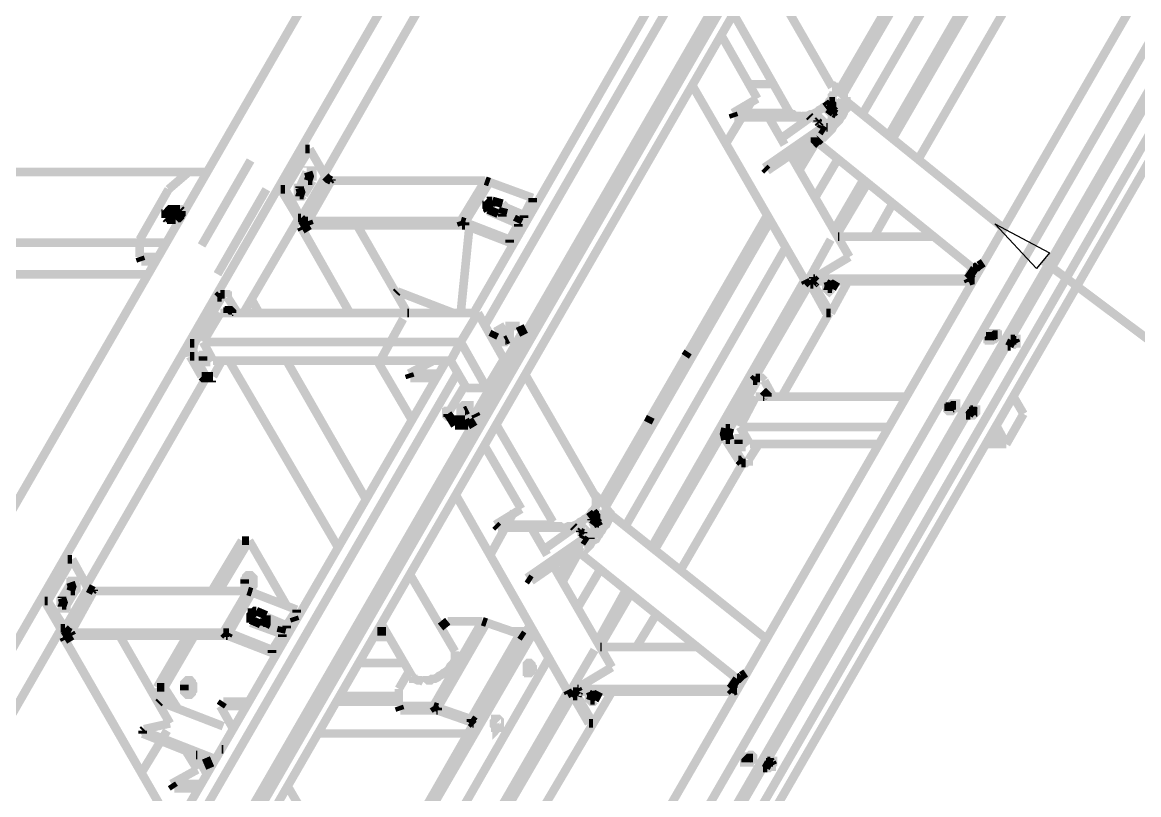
# Model space of a CAD drawing. Extents: x 0.1 to 11.6, y 0.3 to 16.3.
# Drawn here: x 2.966 to 4.258, y 11.554 to 12.448 of the extents above; entities that cross this region are included whole.
import ezdxf

# ---------------------------------------------------------------- set-up
doc = ezdxf.new("R2010")
doc.units = 0
doc.layers.get('0').update_dxf_attribs({"linetype": 'CONTINUOUS'})

msp = doc.modelspace()

# ---------------------------------------------------------------- linework, layer by layer
at = {"color": 0, "const_width": 0.01}
for points in [[(4.50999, 13.755), (2.82497, 10.835)], [(4.52001, 13.755), (2.83501, 10.835)], [(4.52832, 13.7383), (2.84332, 10.82)], [(2.55664, 11.195), (3.87001, 13.4717)], [(2.63499, 11.17), (3.96332, 13.4717)], [(3.06668, 10.34), (4.75168, 13.2584)], [(4.78331, 13.2584), (3.09831, 10.34)], [(4.78331, 13.2567), (3.09831, 10.3383)], [(4.81, 13.2533), (3.125, 10.3333)], [(4.81836, 13.2367), (3.13336, 10.3184)], [(3.21669, 10.6767), (4.50999, 12.9167)], [(4.58832, 12.9167), (3.29497, 10.6767)], [(4.59, 12.9134), (3.29665, 10.6733)], [(3.91168, 12.37), (4.10335, 12.7)], [(3.91499, 12.3633), (4.10667, 12.6934)], [(3.93832, 12.3417), (4.125, 12.6634)], [(3.96832, 12.3167), (4.14665, 12.625)], [(3.97331, 12.3133), (4.15169, 12.6217)], [(4.00331, 12.29), (4.17503, 12.5866)], [(3.48833, 12.1117), (3.73833, 12.5467)], [(3.315, 12.2717), (3.46001, 12.525)], [(3.50168, 12.0983), (3.75168, 12.5317)], [(3.90332, 12.3733), (3.82167, 12.515)], [(3.78999, 12.4567), (3.85335, 12.345)], [(3.77501, 12.4333), (3.81668, 12.36)], [(3.74164, 12.375), (3.87332, 12.1467)], [(3.74164, 12.375), (3.87169, 12.15)], [(3.80832, 12.3767), (3.83501, 12.3767)], [(3.86664, 12.3383), (3.87001, 12.34), (3.87169, 12.34), (3.875, 12.34), (3.87831, 12.3417), (3.87999, 12.3417), (3.88336, 12.3433), (3.88667, 12.345), (3.88835, 12.3467), (3.89165, 12.3483), (3.89333, 12.35), (3.89665, 12.3517), (3.89833, 12.3533), (3.90001, 12.3567), (3.90169, 12.3583), (3.90332, 12.36), (3.90332, 12.3633), (3.905, 12.365), (3.905, 12.3666), (3.905, 12.3683), (3.905, 12.3717), (3.905, 12.3733), (3.90332, 12.3733)], [(3.90332, 12.375), (3.905, 12.375), (3.90668, 12.3733), (3.90831, 12.3717), (3.91, 12.37), (3.91168, 12.37), (3.91336, 12.3683), (3.91499, 12.3666), (3.91499, 12.365), (3.91667, 12.3633), (3.91667, 12.3617), (3.91667, 12.36), (3.91499, 12.3583)], [(3.81, 12.3567), (3.78168, 12.31)], [(3.78836, 12.3433), (3.81668, 12.36)], [(3.91168, 12.3533), (3.91336, 12.3533), (3.91499, 12.355), (3.91667, 12.355), (3.91835, 12.3567), (3.91997, 12.3567), (3.91997, 12.355), (3.91997, 12.3533), (3.91997, 12.3517), (3.91997, 12.35), (3.91997, 12.3483), (3.91835, 12.3467), (3.91667, 12.345), (3.91667, 12.3433), (3.91499, 12.34), (3.91336, 12.3383), (3.91168, 12.335), (3.91, 12.3333), (3.90668, 12.33), (3.905, 12.3283), (3.90332, 12.325), (3.90169, 12.3233), (3.90001, 12.3217), (3.89833, 12.32), (3.89501, 12.3167), (3.89333, 12.315), (3.89165, 12.315), (3.88997, 12.3133)], [(3.90169, 12.355), (3.89501, 12.35)], [(3.90332, 12.3483), (3.90332, 12.35), (3.90332, 12.3517), (3.90332, 12.3533), (3.90169, 12.355), (3.90169, 12.3567), (3.90001, 12.3567)], [(3.90668, 12.345), (3.90831, 12.345), (3.90831, 12.3467), (3.91, 12.3483), (3.91, 12.35), (3.90831, 12.35), (3.90831, 12.3517), (3.90831, 12.3533), (3.90668, 12.355), (3.905, 12.3567), (3.90332, 12.3583), (3.90169, 12.36)], [(3.90831, 12.3467), (3.91499, 12.3583)], [(4.10167, 12.21), (3.91997, 12.3567)], [(3.78836, 12.3433), (3.85667, 12.3433)], [(3.78999, 12.3383), (3.78836, 12.3433)], [(3.85335, 12.345), (3.85499, 12.3433), (3.85667, 12.3417), (3.85835, 12.3417), (3.86003, 12.34), (3.86165, 12.34), (3.86501, 12.34), (3.86664, 12.3383)], [(3.87831, 12.3383), (3.87668, 12.34)], [(3.87999, 12.3417), (3.88336, 12.3417), (3.88499, 12.34), (3.88667, 12.34), (3.88835, 12.3383), (3.88997, 12.3366), (3.89165, 12.335), (3.89333, 12.3333), (3.89501, 12.3317), (3.89501, 12.33), (3.89665, 12.3283), (3.89665, 12.3267), (3.89665, 12.325), (3.89501, 12.3233), (3.89501, 12.3217)], [(3.89501, 12.35), (3.89665, 12.3483), (3.89833, 12.3467), (3.90001, 12.345), (3.90169, 12.3433), (3.90332, 12.3417), (3.90332, 12.34), (3.90332, 12.3383), (3.90332, 12.3366)], [(3.89833, 12.3483), (3.90001, 12.3483)], [(3.905, 12.3433), (3.89833, 12.3483)], [(3.89833, 12.3483), (3.90001, 12.3483)], [(3.89833, 12.3267), (3.90001, 12.3283), (3.90169, 12.33), (3.90332, 12.3317), (3.905, 12.3333), (3.90668, 12.335), (3.90668, 12.3366), (3.90668, 12.3383), (3.90831, 12.3383), (3.90831, 12.34), (3.90831, 12.3417)], [(3.90332, 12.3483), (3.90169, 12.3467)], [(3.90332, 12.35), (3.90332, 12.3483)], [(3.90332, 12.3483), (3.90668, 12.345)], [(3.90668, 12.345), (3.905, 12.3433)], [(3.90831, 12.3417), (3.905, 12.3433)], [(3.78999, 12.3383), (3.87831, 12.3383)], [(3.83003, 12.3383), (3.84831, 12.3066)], [(3.87831, 12.3383), (3.84332, 12.3133)], [(3.87831, 12.3383), (3.87999, 12.3383), (3.88167, 12.3383), (3.88336, 12.3366), (3.88499, 12.3366), (3.88667, 12.335), (3.88835, 12.3333), (3.88997, 12.3333), (3.88997, 12.3317), (3.89165, 12.33), (3.89165, 12.3283), (3.88997, 12.3267), (3.88997, 12.325)], [(3.88667, 12.335), (3.88667, 12.3333)], [(3.88835, 12.335), (3.88667, 12.3333)], [(3.88835, 12.3317), (3.88667, 12.3333)], [(3.88835, 12.3317), (3.88997, 12.3333)], [(3.89165, 12.3283), (3.88997, 12.325)], [(3.89665, 12.3233), (3.90332, 12.3366)], [(3.89665, 12.3267), (3.89833, 12.3267)], [(3.88997, 12.325), (3.82497, 12.28)], [(3.89501, 12.3217), (3.82835, 12.2767)], [(3.88997, 12.3133), (3.88835, 12.3117), (3.88667, 12.3117), (3.88499, 12.31), (3.88336, 12.3117), (3.88336, 12.3133), (3.88336, 12.315)], [(3.88997, 12.325), (3.89501, 12.3217)], [(3.26497, 12.255), (3.29335, 12.3017)], [(3.27001, 12.255), (3.29833, 12.3017)], [(3.29833, 12.3017), (3.29335, 12.3017)], [(3.29833, 12.3017), (3.31668, 12.27)], [(3.86165, 12.2833), (3.87831, 12.3117)], [(3.86501, 12.2767), (3.88499, 12.31)], [(3.88336, 12.3117), (4.06668, 12.1634)], [(3.22999, 12.2884), (3.17333, 12.19)], [(3.85499, 12.295), (3.92333, 12.1767)], [(3.88336, 12.245), (3.91, 12.29)], [(2.88167, 12.275), (3.18001, 12.275)], [(3.15831, 12.275), (3.13499, 12.255)], [(3.18001, 12.275), (3.15831, 12.275)], [(3.29497, 12.275), (3.28668, 12.2567)], [(3.30165, 12.265), (3.30165, 12.2667), (3.30165, 12.2683), (3.30165, 12.27), (3.30165, 12.2717), (3.30165, 12.2733), (3.30165, 12.275), (3.30003, 12.275), (3.30003, 12.2767), (3.29833, 12.2767), (3.29665, 12.2767), (3.29665, 12.275), (3.29497, 12.275)], [(3.29665, 12.265), (3.29833, 12.27), (3.29665, 12.275)], [(3.82497, 12.28), (3.82835, 12.2767)], [(3.28668, 12.2167), (3.315, 12.265)], [(3.28668, 12.2483), (3.29665, 12.265)], [(3.31668, 12.27), (3.28836, 12.2217)], [(3.29167, 12.2483), (3.30165, 12.265)], [(3.29665, 12.2183), (3.32335, 12.265)], [(3.30165, 12.265), (3.29665, 12.265)], [(3.31668, 12.27), (3.31999, 12.2667), (3.32335, 12.265)], [(3.32335, 12.2667), (3.32167, 12.265)], [(3.32335, 12.265), (3.32335, 12.2667)], [(3.32335, 12.265), (3.50168, 12.265)], [(3.50168, 12.265), (3.47331, 12.2183)], [(3.47835, 12.2167), (3.50667, 12.2633)], [(3.50667, 12.2633), (3.50168, 12.265)], [(3.50667, 12.2633), (3.55664, 12.245)], [(3.905, 12.2067), (3.94, 12.2667)], [(3.90831, 12.2017), (3.94499, 12.2633)], [(3.10167, 12.1967), (3.13499, 12.255)], [(3.24832, 12.255), (3.19168, 12.1567)], [(3.27001, 12.255), (3.26497, 12.255)], [(3.26497, 12.255), (3.285, 12.2217)], [(3.27001, 12.255), (3.28836, 12.2217)], [(3.28668, 12.2567), (3.285, 12.2567), (3.285, 12.255), (3.285, 12.2533), (3.285, 12.2517), (3.285, 12.25), (3.285, 12.2483), (3.28668, 12.2483), (3.28668, 12.2467), (3.28836, 12.2467), (3.28999, 12.2467), (3.29167, 12.2483)], [(3.28668, 12.2567), (3.28668, 12.2584)], [(3.28668, 12.2467), (3.28836, 12.2517), (3.28668, 12.2567)], [(3.29167, 12.2483), (3.28668, 12.2483)], [(3.28668, 12.2467), (3.28668, 12.2483)], [(3.50999, 12.2416), (3.50836, 12.2416), (3.50836, 12.24), (3.50667, 12.24), (3.50499, 12.2383), (3.50499, 12.2367), (3.50331, 12.2367), (3.50331, 12.235), (3.50499, 12.2333), (3.50499, 12.2317)], [(3.52165, 12.2383), (3.50999, 12.2416)], [(3.51665, 12.2267), (3.51833, 12.2283), (3.52001, 12.2283), (3.52165, 12.23), (3.52333, 12.2317), (3.52333, 12.2333), (3.52333, 12.235), (3.52333, 12.2367), (3.52165, 12.2383)], [(3.54665, 12.225), (3.55664, 12.245)], [(3.54665, 12.2217), (3.55664, 12.24)], [(3.55664, 12.245), (3.55664, 12.24)], [(3.95167, 12.2), (3.97331, 12.2383)], [(3.13835, 12.2317), (3.13667, 12.2317), (3.13499, 12.23), (3.13336, 12.2283), (3.13336, 12.2267), (3.13167, 12.2267), (3.13167, 12.225), (3.13167, 12.2233), (3.13167, 12.2217)], [(3.14833, 12.2317), (3.13835, 12.2317)], [(3.14333, 12.2217), (3.14501, 12.2233), (3.14665, 12.225), (3.14833, 12.2267), (3.15001, 12.2283), (3.15001, 12.23), (3.15001, 12.2317), (3.14833, 12.2317)], [(3.14333, 12.22), (3.14501, 12.2217), (3.14665, 12.2217), (3.14833, 12.2233), (3.14833, 12.225), (3.15001, 12.2267), (3.15001, 12.2283), (3.15001, 12.23)], [(3.15001, 12.23), (3.14833, 12.2317)], [(3.50331, 12.235), (3.50331, 12.2333)], [(3.50331, 12.2333), (3.50499, 12.23)], [(3.50499, 12.2317), (3.50499, 12.23)], [(3.50499, 12.2317), (3.51665, 12.2267)], [(3.50499, 12.23), (3.53999, 12.215)], [(3.51665, 12.225), (3.51665, 12.2267)], [(3.52165, 12.2267), (3.52333, 12.2333)], [(3.52165, 12.2233), (3.52165, 12.2267)], [(3.54665, 12.225), (3.52333, 12.235)], [(3.54665, 12.2217), (3.52333, 12.2317)], [(3.53836, 12.2167), (3.54167, 12.2233)], [(3.53999, 12.2), (3.54167, 12.2233)], [(3.54665, 12.225), (3.54665, 12.2217)], [(3.63667, 11.8933), (3.82835, 12.225)], [(3.13167, 12.2217), (3.13336, 12.22)], [(3.13167, 12.2217), (3.14333, 12.2217)], [(3.13167, 12.2217), (3.13336, 12.22)], [(3.13336, 12.22), (3.13499, 12.22)], [(3.13336, 12.22), (3.14333, 12.22)], [(3.14333, 12.22), (3.14333, 12.2217)], [(3.22168, 12.1117), (3.285, 12.22)], [(3.28836, 12.2217), (3.285, 12.2217)], [(3.285, 12.2217), (3.28999, 12.2167), (3.29833, 12.2133)], [(3.28836, 12.2217), (3.29167, 12.2183), (3.29665, 12.2183)], [(3.29335, 12.215), (3.28836, 12.2116)], [(3.28836, 12.2116), (3.345, 12.1117)], [(3.28999, 12.2083), (3.28836, 12.2116)], [(3.29833, 12.2133), (3.28999, 12.2083)], [(3.29665, 12.2183), (3.47331, 12.2183)], [(3.29665, 12.2183), (3.29833, 12.2133)], [(3.29833, 12.2133), (3.47499, 12.2133)], [(3.35335, 12.2133), (3.41168, 12.1117)], [(3.47835, 12.2167), (3.47331, 12.2183)], [(3.47331, 12.2183), (3.47499, 12.2133)], [(3.48335, 12.2116), (3.47331, 12.1117)], [(3.47835, 12.2133), (3.47499, 12.2133)], [(3.47835, 12.2167), (3.53, 12.1967)], [(3.47835, 12.2167), (3.47835, 12.2133)], [(3.47835, 12.2133), (3.53, 12.1934)], [(3.53, 12.1967), (3.53999, 12.215)], [(3.53, 12.1934), (3.53999, 12.2116)], [(3.53999, 12.215), (3.53999, 12.2116)], [(3.64165, 11.8883), (3.83165, 12.2183)], [(3.28999, 12.2083), (3.345, 12.1117)], [(3.91, 12.2), (4.02165, 12.2)], [(3.91, 12.2), (3.91168, 12.2)], [(3.91, 12.2), (3.91168, 12.2)], [(2.83501, 12.1934), (3.13167, 12.1934)], [(3.10167, 12.1767), (3.10167, 12.1967)], [(3.53, 12.1967), (3.53, 12.1934)], [(3.66499, 11.8666), (3.84999, 12.1883)], [(3.90169, 12.1967), (3.875, 12.1483)], [(3.12169, 12.1767), (3.10167, 12.1767)], [(3.10167, 12.1767), (3.10335, 12.1717)], [(3.12001, 12.1717), (3.10335, 12.1717)], [(3.92333, 12.1767), (3.87332, 12.1467)], [(4.14833, 12.1717), (4.34, 12.0283)], [(4.06, 12.1517), (4.06668, 12.165)], [(4.06836, 12.1634), (4.06168, 12.1533)], [(4.06168, 12.1533), (4.07335, 12.16)], [(4.07335, 12.1667), (4.07167, 12.165), (4.06999, 12.165), (4.06836, 12.1634), (4.06668, 12.1634)], [(4.07335, 12.1667), (4.07835, 12.17)], [(2.85667, 12.1567), (3.11003, 12.1567)], [(3.69499, 11.8417), (3.87169, 12.15)], [(3.87332, 12.1467), (3.87169, 12.15)], [(3.87668, 12.15), (3.87668, 12.1467), (3.87831, 12.145)], [(3.88167, 12.1533), (3.88167, 12.1517)], [(3.88167, 12.1517), (4.06, 12.1517)], [(3.88499, 12.1483), (3.88167, 12.1517)], [(3.88167, 12.1517), (3.88336, 12.1517)], [(3.88499, 12.1483), (3.88336, 12.1483), (3.88167, 12.1467), (3.88167, 12.145)], [(3.88167, 12.145), (3.88499, 12.1483)], [(3.88499, 12.1483), (4.06168, 12.1483)], [(3.89665, 12.1483), (3.89665, 12.1467), (3.89665, 12.145), (3.89665, 12.1433), (3.89665, 12.1417), (3.89665, 12.14), (3.89833, 12.1383), (3.90001, 12.1367), (3.90169, 12.1383), (3.90332, 12.14)], [(3.89833, 12.14), (3.90332, 12.1483)], [(3.89833, 12.1383), (3.90001, 12.1433), (3.89833, 12.1483)], [(3.92165, 12.1483), (3.90169, 12.1117)], [(3.90332, 12.14), (3.90831, 12.1483)], [(4.06, 12.1517), (4.06168, 12.1533)], [(4.06168, 12.1483), (4.06, 12.1517)], [(4.06668, 12.15), (4.06168, 12.1533)], [(4.06168, 12.1483), (4.06668, 12.15)], [(4.06668, 12.15), (4.06836, 12.15)], [(3.19499, 12.1334), (3.19336, 12.1317), (3.19168, 12.13)], [(3.19997, 12.1334), (3.19499, 12.1334)], [(3.20335, 12.13), (3.20335, 12.1317), (3.20167, 12.1317), (3.20167, 12.1334), (3.19997, 12.1334), (3.19835, 12.1334), (3.19835, 12.1317), (3.19667, 12.1317), (3.19667, 12.13)], [(3.39833, 12.135), (3.40001, 12.1367)], [(3.465, 12.1117), (3.40001, 12.1367)], [(3.69835, 11.8383), (3.87668, 12.145)], [(3.88167, 12.145), (3.87831, 12.145)], [(3.89665, 12.1117), (3.87831, 12.145)], [(3.90169, 12.1117), (3.88167, 12.145)], [(3.90332, 12.14), (3.89833, 12.14)], [(3.89833, 12.1383), (3.89833, 12.14)], [(3.19168, 12.13), (3.16, 12.0767)], [(3.19667, 12.13), (3.16499, 12.0767)], [(3.19667, 12.13), (3.19168, 12.13)], [(3.215, 12.1117), (3.20335, 12.13)], [(3.24001, 12.1117), (3.23167, 12.1267)], [(3.17503, 12.0783), (3.19499, 12.1117)], [(3.49333, 12.1117), (3.19499, 12.1117)], [(3.20833, 12.1117), (3.20833, 12.1133), (3.20665, 12.115), (3.20503, 12.115), (3.20503, 12.1133), (3.20335, 12.1133), (3.20335, 12.1117)], [(3.20335, 12.1117), (3.20335, 12.1133)], [(3.41168, 12.1117), (3.41336, 12.1117)], [(3.47331, 12.0783), (3.49333, 12.1117)], [(3.49333, 12.1117), (3.52333, 12.0583)], [(3.845, 12.015), (3.90001, 12.1117)], [(3.90169, 12.1117), (3.89665, 12.1117)], [(3.37999, 12.0566), (3.40668, 12.105)], [(3.52501, 12.0967), (3.51335, 12.09)], [(3.52501, 12.0967), (3.54167, 12.0967)], [(3.54497, 12.09), (3.54167, 12.0967)], [(3.54497, 12.09), (3.49001, 11.995)], [(3.50999, 12.0833), (3.51335, 12.09)], [(3.52832, 12.0817), (3.52501, 12.08)], [(3.54665, 12.0866), (3.54497, 12.09)], [(4.08501, 12.08), (4.08501, 12.0817), (4.08664, 12.0833), (4.08664, 12.085), (4.08832, 12.085), (4.09, 12.085), (4.09169, 12.0866), (4.09332, 12.0866)], [(4.09332, 12.0866), (4.095, 12.0866)], [(4.11003, 12.0817), (4.11501, 12.0817)], [(4.11501, 12.0817), (4.11664, 12.0817), (4.11664, 12.08), (4.11664, 12.0783), (4.11664, 12.0767), (4.11501, 12.0767), (4.11333, 12.075), (4.11165, 12.075), (4.11003, 12.0733)], [(4.11501, 12.0817), (4.11501, 12.08)], [(3.16, 12.0767), (3.15831, 12.07), (3.16, 12.0617)], [(3.16499, 12.0767), (3.16, 12.0767)], [(3.16499, 12.0767), (3.16336, 12.07), (3.16499, 12.0617)], [(3.18668, 12.0566), (3.17503, 12.0783)], [(3.47331, 12.0783), (3.17503, 12.0783)], [(3.47331, 12.0783), (3.46164, 12.0566)], [(3.47331, 12.0783), (3.50331, 12.025)], [(3.52501, 12.08), (3.52669, 12.08)], [(4.11003, 12.0733), (4.10667, 12.0733)], [(4.11165, 12.08), (4.10835, 12.0733)], [(4.11003, 12.08), (4.11501, 12.08)], [(4.11501, 12.08), (4.11664, 12.08)], [(4.11664, 12.0767), (4.11501, 12.08)], [(3.11501, 11.4667), (3.45665, 12.0566)], [(3.16499, 12.0617), (3.16, 12.0617)], [(3.16, 12.0617), (3.17333, 12.0384)], [(3.16499, 12.0617), (3.17833, 12.0384)], [(3.17503, 12.0566), (3.17503, 12.0617)], [(3.18668, 12.0384), (3.19667, 12.0566)], [(3.46164, 12.0566), (3.18668, 12.0566)], [(3.20503, 12.0566), (3.33165, 11.84)], [(3.36333, 11.8967), (3.27165, 12.0566)], [(3.37668, 12.0566), (3.41667, 11.9883)], [(3.37668, 12.0566), (3.41667, 11.9883)], [(3.44168, 12.0566), (3.41336, 12.0417)], [(3.46164, 12.0566), (3.47999, 12.025)], [(3.52333, 12.0583), (3.50331, 12.025)], [(3.73335, 12.0617), (3.73665, 12.0667)], [(3.12831, 11.4533), (3.47, 12.0433)], [(3.03999, 11.7967), (3.17833, 12.0367)], [(3.17833, 12.0384), (3.17333, 12.0384)], [(3.17333, 12.0384), (3.17503, 12.0367), (3.17833, 12.0367)], [(3.17833, 12.0384), (3.18001, 12.0384), (3.18001, 12.0367), (3.18164, 12.0367), (3.18332, 12.0367), (3.185, 12.0367), (3.185, 12.0384), (3.18668, 12.0384)], [(3.17833, 12.0367), (3.18332, 12.0367)], [(3.41336, 12.0417), (3.44667, 12.0417)], [(3.41336, 12.0417), (3.41499, 12.0367)], [(3.41499, 12.0367), (3.44499, 12.0367)], [(3.62999, 11.8983), (3.54833, 12.04)], [(3.81168, 12.0333), (3.78, 11.9783)], [(3.81668, 12.0333), (3.785, 11.9783)], [(3.815, 12.0367), (3.81332, 12.035), (3.81168, 12.0333)], [(3.81668, 12.0333), (3.81168, 12.0333)], [(3.81999, 12.0367), (3.815, 12.0367)], [(3.82497, 12.0333), (3.82335, 12.035), (3.82167, 12.0367), (3.81999, 12.0367), (3.81836, 12.035), (3.81668, 12.035), (3.81668, 12.0333)], [(3.83501, 12.015), (3.82497, 12.0333)], [(3.45833, 11.995), (3.47835, 12.0283)], [(3.50331, 12.025), (3.47999, 12.025)], [(3.82835, 12.015), (3.82835, 12.0167), (3.82667, 12.0183), (3.82497, 12.0167), (3.82335, 12.015)], [(3.815, 12.015), (3.79665, 11.98)], [(3.98833, 12.015), (3.815, 12.015)], [(3.82497, 12.015), (3.82335, 12.015)], [(3.82497, 12.015), (3.82335, 12.015)], [(4.03836, 11.9983), (4.03836, 12), (4.03836, 12.0017), (4.03999, 12.0017), (4.03999, 12.0033), (4.04167, 12.0033), (4.04335, 12.005), (4.04497, 12.005)], [(4.04497, 12.005), (4.04665, 12.005)], [(4.125, 11.995), (4.11333, 12.015)], [(3.46001, 11.9916), (3.45833, 11.9916), (3.45665, 11.9933), (3.45665, 11.995), (3.45665, 11.9967), (3.45833, 11.9967), (3.45833, 11.9983), (3.46001, 11.9983), (3.46164, 12)], [(3.45833, 11.995), (3.45833, 11.9916)], [(3.45833, 11.995), (3.46332, 11.9883)], [(3.46164, 11.99), (3.45833, 11.995)], [(3.46001, 11.9916), (3.46164, 11.9916)], [(3.48167, 12), (3.47835, 11.9983)], [(3.47835, 11.9983), (3.47999, 11.9983)], [(3.47835, 11.9883), (3.49001, 11.995)], [(3.49001, 11.995), (3.49164, 11.9916)], [(3.69, 11.985), (3.69336, 11.9916)], [(4.06332, 11.9933), (4.05832, 11.9933)], [(4.06168, 11.9983), (4.06836, 11.9983)], [(4.065, 11.9983), (4.06168, 11.9933)], [(4.06332, 12), (4.06668, 12)], [(4.06668, 12), (4.06836, 12), (4.06999, 12), (4.06999, 11.9983), (4.06999, 11.9967), (4.06836, 11.995), (4.06668, 11.9933), (4.065, 11.9933), (4.06332, 11.9933)], [(4.06668, 12), (4.06836, 11.9983)], [(4.06836, 11.9983), (4.06999, 11.9983)], [(4.06999, 11.9967), (4.07167, 11.9967)], [(4.125, 11.995), (4.10499, 11.96)], [(3.46669, 11.9817), (3.46164, 11.99)], [(3.47835, 11.9883), (3.46332, 11.9883)], [(3.46332, 11.9883), (3.46669, 11.9817)], [(3.48167, 11.9817), (3.46669, 11.9817)], [(3.48167, 11.9817), (3.47835, 11.9883)], [(3.49001, 11.9867), (3.48167, 11.9817)], [(3.51497, 11.9817), (3.58003, 11.87)], [(3.78, 11.9783), (3.77832, 11.9717), (3.78, 11.965)], [(3.785, 11.9783), (3.78, 11.9783)], [(3.785, 11.9783), (3.78331, 11.9717), (3.785, 11.965)], [(3.79665, 11.98), (3.80832, 11.96)], [(3.96832, 11.98), (3.79665, 11.98)], [(4.10499, 11.96), (4.09332, 11.9817)], [(3.785, 11.965), (3.78, 11.965)], [(3.78, 11.965), (3.79497, 11.9417)], [(3.785, 11.965), (3.79833, 11.9417)], [(3.79497, 11.96), (3.79497, 11.965)], [(3.79497, 11.96), (3.79497, 11.965)], [(4.08832, 11.97), (4.10499, 11.96)], [(3.50168, 11.9567), (3.54335, 11.885)], [(3.80664, 11.9417), (3.81836, 11.96)], [(3.95665, 11.96), (3.80832, 11.96)], [(4.10499, 11.96), (4.08165, 11.96)], [(3.79833, 11.9417), (3.79497, 11.9417)], [(3.79497, 11.9417), (3.79665, 11.94), (3.79833, 11.9383)], [(3.79833, 11.9417), (3.80003, 11.94), (3.80165, 11.9383), (3.80333, 11.9383), (3.80501, 11.94), (3.80664, 11.94), (3.80664, 11.9417)], [(3.72835, 11.815), (3.80003, 11.9383)], [(3.79833, 11.9383), (3.80333, 11.9383)], [(3.46832, 11.9), (3.59668, 11.675)], [(3.46832, 11.9), (3.59831, 11.6717)], [(3.62831, 11.9), (3.62999, 11.9), (3.63167, 11.8983), (3.63336, 11.8967), (3.63667, 11.895), (3.63835, 11.8933), (3.63835, 11.8917), (3.63997, 11.89), (3.64165, 11.8883), (3.64165, 11.8867), (3.64165, 11.885), (3.64165, 11.8834)], [(3.59332, 11.8633), (3.595, 11.8633), (3.59831, 11.865), (3.59999, 11.865), (3.60335, 11.865), (3.60667, 11.8666), (3.61003, 11.8683), (3.61165, 11.87), (3.61501, 11.8717), (3.61664, 11.8733), (3.62001, 11.875), (3.62169, 11.8767), (3.62332, 11.8783), (3.625, 11.8817), (3.62668, 11.8834), (3.62831, 11.885), (3.62999, 11.8883), (3.62999, 11.89), (3.62999, 11.8917), (3.62999, 11.8933), (3.62999, 11.895), (3.62999, 11.8967), (3.62999, 11.8983)], [(3.535, 11.8817), (3.50836, 11.8333)], [(3.51335, 11.8666), (3.54335, 11.885)], [(3.63835, 11.8783), (3.63997, 11.8783), (3.64165, 11.88), (3.64333, 11.88), (3.64501, 11.8817), (3.64665, 11.88), (3.64665, 11.8783), (3.64665, 11.8767), (3.64501, 11.875), (3.64501, 11.8733), (3.64333, 11.8717), (3.64333, 11.87), (3.64165, 11.8666), (3.63997, 11.865), (3.63835, 11.8633), (3.63667, 11.86), (3.63499, 11.8583), (3.63336, 11.855), (3.63167, 11.8533), (3.62999, 11.85), (3.62668, 11.8483), (3.625, 11.8467), (3.62332, 11.8433), (3.62169, 11.8417), (3.62001, 11.84), (3.61833, 11.8383), (3.61664, 11.8383)], [(3.62001, 11.875), (3.62169, 11.875), (3.62332, 11.8733), (3.625, 11.8717), (3.62668, 11.87), (3.62668, 11.8683), (3.62831, 11.8666), (3.62831, 11.865), (3.62831, 11.8633), (3.62831, 11.8617), (3.62831, 11.86)], [(3.62831, 11.88), (3.62169, 11.875)], [(3.62831, 11.8733), (3.62999, 11.875), (3.62999, 11.8767), (3.62831, 11.8783), (3.62831, 11.88), (3.62668, 11.8817)], [(3.63336, 11.8683), (3.63336, 11.87), (3.63499, 11.8717), (3.63499, 11.8733), (3.63499, 11.875), (3.63499, 11.8767), (3.63336, 11.8783), (3.63167, 11.88), (3.62999, 11.8817), (3.62831, 11.8834), (3.62831, 11.885)], [(3.62999, 11.875), (3.62831, 11.8733)], [(3.63499, 11.8717), (3.64165, 11.8834)], [(3.82667, 11.735), (3.64501, 11.88)], [(3.51335, 11.8666), (3.58165, 11.8666)], [(3.51665, 11.8633), (3.51335, 11.8666)], [(3.51665, 11.8633), (3.60499, 11.8633)], [(3.55501, 11.8633), (3.57335, 11.8317)], [(3.60499, 11.8633), (3.56999, 11.8383)], [(3.58003, 11.87), (3.58003, 11.8683), (3.58165, 11.8666), (3.58333, 11.865), (3.58501, 11.865), (3.58832, 11.865), (3.59, 11.8633), (3.59332, 11.8633)], [(3.60499, 11.8633), (3.60335, 11.865)], [(3.60499, 11.8633), (3.60667, 11.8633), (3.60835, 11.8633), (3.61003, 11.8617), (3.61165, 11.8617), (3.61333, 11.86), (3.61333, 11.8583), (3.61501, 11.8583), (3.61664, 11.8567), (3.61664, 11.855), (3.61664, 11.8533), (3.61664, 11.8517), (3.61501, 11.85)], [(3.60667, 11.8666), (3.60835, 11.8666), (3.61003, 11.865), (3.61165, 11.865), (3.61501, 11.8633), (3.61664, 11.8617), (3.61833, 11.86), (3.62001, 11.8583), (3.62001, 11.8567), (3.62169, 11.855), (3.62169, 11.8533), (3.62169, 11.8517), (3.62169, 11.85), (3.62169, 11.8483), (3.62001, 11.8467)], [(3.62332, 11.8733), (3.625, 11.8733)], [(3.62332, 11.8517), (3.625, 11.8517), (3.62668, 11.8533), (3.62668, 11.855), (3.62831, 11.855), (3.62999, 11.8567), (3.62999, 11.8583), (3.63167, 11.86), (3.63167, 11.8617), (3.63336, 11.8633), (3.63336, 11.865)], [(3.625, 11.8733), (3.625, 11.8717)], [(3.63167, 11.8683), (3.625, 11.8733)], [(3.62831, 11.8733), (3.62668, 11.8717)], [(3.62831, 11.8733), (3.63336, 11.8683)], [(3.63336, 11.865), (3.63167, 11.8683)], [(3.63336, 11.8683), (3.63167, 11.8683)], [(3.185, 11.79), (3.22, 11.8483)], [(3.19336, 11.79), (3.22835, 11.8483)], [(3.22, 11.8483), (3.22835, 11.8483)], [(3.22835, 11.8483), (3.27165, 11.7733)], [(3.61501, 11.85), (3.55003, 11.805)], [(3.61165, 11.86), (3.61165, 11.8583)], [(3.61333, 11.86), (3.61165, 11.8583)], [(3.61501, 11.8567), (3.61165, 11.8583)], [(3.61501, 11.8567), (3.61501, 11.8583)], [(3.61664, 11.8533), (3.61501, 11.85)], [(3.61501, 11.85), (3.62001, 11.8467)], [(3.62169, 11.8483), (3.62831, 11.86)], [(3.62332, 11.85), (3.62332, 11.8517)], [(3.62001, 11.8467), (3.55501, 11.8017)], [(3.61664, 11.8383), (3.61501, 11.8366), (3.61333, 11.8366), (3.61165, 11.835), (3.61003, 11.835), (3.61003, 11.8366), (3.60835, 11.8366), (3.61003, 11.8383), (3.61003, 11.84)], [(2.99164, 11.7783), (3.01833, 11.8267)], [(2.99501, 11.7783), (3.02333, 11.8267)], [(3.02333, 11.8267), (3.01833, 11.8267)], [(3.02333, 11.8267), (3.04167, 11.7933)], [(3.58664, 11.8066), (3.60335, 11.835)], [(3.59169, 11.8017), (3.61003, 11.835)], [(3.61003, 11.835), (3.79335, 11.6883)], [(3.58003, 11.82), (3.64833, 11.7017)], [(3.60835, 11.77), (3.63499, 11.815)], [(3.02165, 11.7983), (3.01167, 11.7817)], [(3.02669, 11.79), (3.02832, 11.7917), (3.02832, 11.7933), (3.02832, 11.795), (3.02832, 11.7967), (3.02669, 11.7983), (3.02669, 11.8), (3.02501, 11.8), (3.02501, 11.8017), (3.02333, 11.8017), (3.02333, 11.8), (3.02165, 11.8), (3.02165, 11.7983)], [(3.02165, 11.79), (3.02333, 11.795), (3.02165, 11.8)], [(3.22331, 11.7983), (3.22331, 11.8033)], [(3.46669, 11.72), (3.41499, 11.8083)], [(3.55003, 11.805), (3.55501, 11.8017)], [(3.01167, 11.7733), (3.02165, 11.79)], [(3.01335, 11.7416), (3.03999, 11.79)], [(3.04167, 11.7933), (3.01497, 11.7467)], [(3.01665, 11.7733), (3.02669, 11.79)], [(3.02165, 11.7416), (3.04833, 11.79)], [(3.02669, 11.79), (3.02165, 11.79)], [(3.04167, 11.7933), (3.04497, 11.7917), (3.04833, 11.79)], [(3.04833, 11.7917), (3.04665, 11.79)], [(3.04833, 11.79), (3.04833, 11.7917)], [(3.04833, 11.79), (3.22667, 11.79)], [(3.22667, 11.79), (3.19835, 11.7416)], [(3.20503, 11.7416), (3.23167, 11.7884)], [(3.23167, 11.7884), (3.22667, 11.79)], [(3.23167, 11.7884), (3.28331, 11.7683)], [(3.63167, 11.7317), (3.66499, 11.7917)], [(3.63499, 11.7267), (3.66997, 11.7867)], [(2.99501, 11.7783), (2.99164, 11.7783)], [(2.99164, 11.7783), (3.00999, 11.7467)], [(2.99501, 11.7783), (3.01497, 11.7467)], [(3.01167, 11.7817), (3.00999, 11.78), (3.00999, 11.7783), (3.00999, 11.7767), (3.00999, 11.775), (3.01167, 11.7733), (3.01167, 11.7717), (3.01335, 11.7717), (3.01335, 11.77), (3.01497, 11.77), (3.01497, 11.7717), (3.01665, 11.7717), (3.01665, 11.7733)], [(3.01167, 11.7817), (3.01167, 11.7833)], [(3.01167, 11.7717), (3.01335, 11.7767), (3.01167, 11.7817)], [(3.01665, 11.7733), (3.01167, 11.7733)], [(3.01167, 11.7717), (3.01167, 11.7733)], [(3.23665, 11.7667), (3.23503, 11.7667), (3.23335, 11.765), (3.23167, 11.765), (3.23167, 11.7633), (3.22999, 11.7617), (3.22999, 11.76), (3.22999, 11.7584), (3.22999, 11.7567)], [(3.22999, 11.76), (3.22999, 11.7584)], [(3.22999, 11.7584), (3.22999, 11.7533)], [(3.24832, 11.7617), (3.23665, 11.7667)], [(3.24164, 11.7517), (3.24333, 11.7533), (3.24501, 11.7533), (3.24669, 11.755), (3.24832, 11.755), (3.24832, 11.7567), (3.24832, 11.7584), (3.24832, 11.76), (3.24832, 11.7617)], [(3.27165, 11.75), (3.24832, 11.76)], [(3.24832, 11.7517), (3.24832, 11.7584)], [(3.27165, 11.75), (3.28331, 11.7683)], [(3.27165, 11.7467), (3.28331, 11.765)], [(3.28, 11.76), (3.28168, 11.755)], [(3.28331, 11.7683), (3.28331, 11.765)], [(3.67665, 11.725), (3.69997, 11.7633)], [(2.84999, 11.4667), (3.00999, 11.745)], [(3.01497, 11.7467), (3.00999, 11.7467)], [(3.00999, 11.7467), (3.01665, 11.74), (3.02333, 11.7383)], [(3.01497, 11.7467), (3.01833, 11.7433), (3.02165, 11.7416)], [(3.22999, 11.7567), (3.22999, 11.7533)], [(3.22999, 11.7567), (3.24164, 11.7517)], [(3.22999, 11.7533), (3.26665, 11.74)], [(3.24164, 11.75), (3.24164, 11.7517)], [(3.24669, 11.7483), (3.24832, 11.7517)], [(3.27165, 11.7467), (3.24832, 11.7567)], [(3.26497, 11.725), (3.26665, 11.7483)], [(3.26497, 11.7416), (3.26665, 11.7483)], [(3.27165, 11.75), (3.27165, 11.7467)], [(3.36333, 11.4183), (3.55333, 11.75)], [(3.38167, 11.7517), (3.41667, 11.6917)], [(3.44168, 11.6567), (3.49832, 11.755)], [(3.50331, 11.7533), (3.44667, 11.655)], [(3.45833, 11.755), (3.44997, 11.7483)], [(3.49832, 11.755), (3.45833, 11.755)], [(3.50331, 11.7533), (3.49832, 11.755)], [(3.50331, 11.7533), (3.54167, 11.74)], [(3.01833, 11.74), (3.01335, 11.7367)], [(3.01335, 11.7367), (3.14165, 11.5133)], [(3.01497, 11.7333), (3.01335, 11.7367)], [(3.02333, 11.7383), (3.01497, 11.7333)], [(3.01497, 11.7333), (3.14165, 11.5133)], [(3.02165, 11.7416), (3.19835, 11.7416)], [(3.02165, 11.7416), (3.02333, 11.7383)], [(3.02333, 11.7383), (3.20167, 11.7383)], [(3.07835, 11.7383), (3.13667, 11.6367)], [(3.12169, 11.6783), (3.15668, 11.7383)], [(3.12999, 11.6783), (3.16499, 11.7383)], [(3.20503, 11.7416), (3.19835, 11.7416)], [(3.19835, 11.7416), (3.20167, 11.7383)], [(3.20335, 11.7383), (3.20167, 11.7383)], [(3.20503, 11.7416), (3.20335, 11.7383)], [(3.20335, 11.7383), (3.25499, 11.7183)], [(3.20503, 11.7416), (3.25499, 11.7217)], [(3.25499, 11.7217), (3.26665, 11.74)], [(3.25499, 11.7183), (3.26665, 11.7367)], [(3.26665, 11.74), (3.26665, 11.7367)], [(3.36664, 11.4134), (3.55832, 11.7433)], [(3.37332, 11.7367), (3.38997, 11.7367)], [(3.37668, 11.7433), (3.38667, 11.7433)], [(3.48503, 11.6417), (3.54167, 11.74)], [(3.49001, 11.6383), (3.54665, 11.7367)], [(3.53331, 11.7433), (3.55003, 11.7433)], [(3.54665, 11.7367), (3.54167, 11.74)], [(3.25499, 11.7217), (3.25499, 11.7183)], [(3.43001, 11.685), (3.43164, 11.6867), (3.435, 11.6867), (3.43832, 11.6867), (3.44, 11.6883), (3.44336, 11.6883), (3.44667, 11.69), (3.44835, 11.6917), (3.45167, 11.6934), (3.45335, 11.695), (3.45665, 11.6967), (3.45833, 11.6983), (3.46001, 11.7), (3.46164, 11.7033), (3.46332, 11.705), (3.465, 11.7067), (3.46669, 11.71), (3.46669, 11.7116), (3.46669, 11.7133), (3.46669, 11.715), (3.46669, 11.7183), (3.46669, 11.72)], [(3.62831, 11.7217), (3.59999, 11.6733)], [(3.63499, 11.725), (3.74832, 11.725)], [(3.63499, 11.725), (3.63667, 11.725)], [(3.63499, 11.725), (3.63667, 11.725)], [(3.35499, 11.7067), (3.40831, 11.7067)], [(3.38997, 11.39), (3.57497, 11.7116)], [(3.41336, 11.6967), (3.40169, 11.6767)], [(3.64833, 11.7017), (3.59831, 11.6717)], [(3.79833, 11.6917), (3.80333, 11.695)], [(3.15332, 11.675), (3.15332, 11.6816)], [(3.41667, 11.6917), (3.41835, 11.69), (3.41835, 11.6883), (3.41997, 11.6883), (3.42333, 11.6867), (3.42503, 11.6867), (3.42665, 11.6867), (3.43001, 11.685)], [(3.785, 11.6767), (3.79167, 11.6883)], [(3.79335, 11.6883), (3.78668, 11.6783)], [(3.78668, 11.6783), (3.79833, 11.685)], [(3.79833, 11.6917), (3.79665, 11.69), (3.79497, 11.6883), (3.79335, 11.6883)], [(3.13167, 11.66), (3.12169, 11.6783)], [(3.12999, 11.6783), (3.12169, 11.6783)], [(3.14501, 11.655), (3.12999, 11.6783)], [(3.33333, 11.6683), (3.40169, 11.6683)], [(3.40169, 11.6567), (3.40169, 11.6767)], [(3.41997, 11.3666), (3.59831, 11.675)], [(3.42503, 11.3633), (3.60335, 11.67)], [(3.59831, 11.6717), (3.59668, 11.675)], [(3.60167, 11.675), (3.60167, 11.6717), (3.60335, 11.6683)], [(3.60835, 11.6683), (3.60335, 11.6683)], [(3.62169, 11.6367), (3.60335, 11.6683)], [(3.61003, 11.6733), (3.60835, 11.6733), (3.60835, 11.6717), (3.60667, 11.67), (3.60835, 11.6683)], [(3.60835, 11.6767), (3.785, 11.6767)], [(3.61003, 11.6733), (3.60835, 11.6767)], [(3.60835, 11.6767), (3.61003, 11.6767)], [(3.60835, 11.6767), (3.61003, 11.6767)], [(3.60835, 11.6683), (3.61003, 11.6733)], [(3.62668, 11.6367), (3.60835, 11.6683)], [(3.61003, 11.6733), (3.78836, 11.6733)], [(3.62332, 11.6733), (3.62169, 11.6717), (3.62169, 11.67), (3.62169, 11.6683), (3.62169, 11.6667), (3.62169, 11.665), (3.62332, 11.6634), (3.625, 11.6617), (3.62668, 11.6617), (3.62831, 11.6634)], [(3.62332, 11.6634), (3.62831, 11.6733)], [(3.62332, 11.6634), (3.625, 11.6683), (3.62332, 11.6733)], [(3.64833, 11.6733), (3.62668, 11.6367)], [(3.62831, 11.6634), (3.63336, 11.6733)], [(3.785, 11.6767), (3.78668, 11.6783)], [(3.78836, 11.6733), (3.785, 11.6767)], [(3.79167, 11.675), (3.78668, 11.6783)], [(3.78836, 11.6733), (3.79167, 11.675)], [(3.79167, 11.675), (3.79335, 11.675)], [(3.12332, 11.66), (3.125, 11.6617)], [(3.19835, 11.6334), (3.125, 11.6617)], [(3.19499, 11.6567), (3.19835, 11.6617)], [(3.19499, 11.6567), (3.22499, 11.6567)], [(3.21001, 11.63), (3.19499, 11.6567)], [(3.19835, 11.6617), (3.22835, 11.6617)], [(3.33003, 11.6617), (3.40169, 11.6617)], [(3.44168, 11.6567), (3.40169, 11.6567)], [(3.40332, 11.6517), (3.40169, 11.6567)], [(3.44667, 11.655), (3.44168, 11.6567)], [(3.44499, 11.6517), (3.44168, 11.6567)], [(3.44667, 11.655), (3.48503, 11.6417)], [(3.44667, 11.6517), (3.44667, 11.655)], [(3.62831, 11.6634), (3.62332, 11.6634)], [(3.62332, 11.6634), (3.625, 11.6634)], [(3.44499, 11.6517), (3.40332, 11.6517)], [(3.44667, 11.6517), (3.44499, 11.6517)], [(3.44667, 11.6517), (3.48503, 11.6383)], [(3.48503, 11.6383), (3.48503, 11.6417)], [(3.49001, 11.6383), (3.48503, 11.6417)], [(3.10499, 11.6283), (3.10667, 11.63)], [(3.10667, 11.63), (3.13667, 11.6367)], [(3.48665, 11.6367), (3.48503, 11.6383)], [(3.48665, 11.6367), (3.48833, 11.635)], [(3.48665, 11.6367), (3.48833, 11.6367)], [(3.56168, 11.5267), (3.62668, 11.6367)], [(3.62668, 11.6367), (3.62169, 11.6367)], [(3.10499, 11.5817), (3.13336, 11.6283)], [(3.19, 11.595), (3.10499, 11.6283)], [(3.10499, 11.625), (3.10499, 11.6283)], [(3.18832, 11.5917), (3.10499, 11.625)], [(3.30832, 11.625), (3.48167, 11.625)], [(3.155, 11.605), (3.16835, 11.5833)], [(3.19667, 11.6067), (3.19835, 11.6067)], [(3.18001, 11.5767), (3.16667, 11.6017)], [(3.16667, 11.6), (3.16835, 11.6)], [(3.18332, 11.585), (3.17833, 11.5967)], [(3.80333, 11.5917), (3.80333, 11.5933), (3.80501, 11.595), (3.80664, 11.5967), (3.80832, 11.5967), (3.81, 11.5967)], [(3.81, 11.5967), (3.81168, 11.5967)], [(3.82667, 11.5917), (3.83333, 11.5917)], [(3.83003, 11.5917), (3.82667, 11.585)], [(3.82835, 11.5933), (3.83165, 11.5933)], [(3.83165, 11.5933), (3.83333, 11.5933), (3.83501, 11.5933), (3.83501, 11.5917), (3.83501, 11.59), (3.83333, 11.5883), (3.83333, 11.5866), (3.83165, 11.5866), (3.83003, 11.585), (3.82835, 11.585)], [(3.83165, 11.5933), (3.83333, 11.5917)], [(3.83333, 11.5917), (3.83501, 11.5917)], [(3.83501, 11.5883), (3.83333, 11.5917)], [(3.16835, 11.5833), (3.13835, 11.5667)], [(3.82835, 11.585), (3.82335, 11.585)], [(3.13835, 11.5667), (3.17333, 11.5667)], [(3.13835, 11.5667), (3.14165, 11.5617)], [(3.14165, 11.5617), (3.16997, 11.5617)], [(3.35499, 11.4233), (3.27333, 11.5633)]]:
    msp.add_lwpolyline(points, dxfattribs=at)
at = {"color": 0}
msp.add_lwpolyline([(4.13997, 12.1634), (4.09169, 12.215), (4.155, 12.1816), (4.13997, 12.1634)], close=True, dxfattribs=at)
at = {"color": 0, "const_width": 0.01}
for points in [[(3.52832, 12.0866), (3.53, 12.0866), (3.53, 12.085), (3.53, 12.0833), (3.53, 12.0817), (3.52832, 12.0817), (3.52832, 12.08), (3.52669, 12.08), (3.52501, 12.0783), (3.52333, 12.0783), (3.52165, 12.0783), (3.52001, 12.08), (3.52001, 12.0817), (3.52165, 12.0833), (3.52333, 12.085), (3.52501, 12.0866), (3.52669, 12.0866), (3.52832, 12.0866)], [(4.09169, 12.0883), (4.09332, 12.0883), (4.09332, 12.0866), (4.095, 12.0866), (4.095, 12.085), (4.09332, 12.085), (4.09332, 12.0833), (4.09169, 12.0817), (4.09, 12.0817), (4.08832, 12.08), (4.08664, 12.08), (4.08501, 12.08), (4.08501, 12.0817), (4.08333, 12.0817), (4.08333, 12.0833), (4.08501, 12.085), (4.08664, 12.0866), (4.08832, 12.0866), (4.08832, 12.0883), (4.09, 12.0883), (4.09169, 12.0883)], [(3.17833, 12.055), (3.17833, 12.0566), (3.18001, 12.0583), (3.18001, 12.06), (3.17833, 12.0617), (3.17833, 12.0633), (3.17665, 12.0633), (3.17503, 12.0633), (3.17503, 12.0617), (3.17333, 12.0617), (3.17333, 12.06), (3.17333, 12.0583), (3.17333, 12.0566), (3.17503, 12.0566), (3.17503, 12.055), (3.17665, 12.055), (3.17833, 12.055)], [(3.47999, 12.005), (3.48167, 12.005), (3.48335, 12.005), (3.48335, 12.0033), (3.48335, 12.0017), (3.48335, 12), (3.48167, 12), (3.47999, 11.9983), (3.47835, 11.9983), (3.47667, 11.9967), (3.47499, 11.9967), (3.47499, 11.9983), (3.47331, 11.9983), (3.47331, 12), (3.47331, 12.0017), (3.47499, 12.0033), (3.47667, 12.005), (3.47835, 12.005), (3.47999, 12.005)], [(4.04497, 12.0067), (4.04665, 12.0067), (4.04665, 12.005), (4.04665, 12.0033), (4.04665, 12.0017), (4.04497, 12.0017), (4.04335, 12), (4.04167, 11.9983), (4.03999, 11.9983), (4.03836, 11.9983), (4.03668, 12), (4.03668, 12.0017), (4.03668, 12.0033), (4.03836, 12.0033), (4.03999, 12.005), (4.04167, 12.0067), (4.04335, 12.0067), (4.04497, 12.0067)], [(3.79833, 11.9583), (3.80003, 11.96), (3.80003, 11.9616), (3.80003, 11.9633), (3.80003, 11.965), (3.79833, 11.965), (3.79833, 11.9667), (3.79665, 11.9667), (3.79497, 11.9667), (3.79497, 11.965), (3.79497, 11.9633), (3.79497, 11.9616), (3.79497, 11.96), (3.79497, 11.9583), (3.79665, 11.9567), (3.79833, 11.9567), (3.79833, 11.9583)], [(3.22499, 11.795), (3.22331, 11.7967), (3.22331, 11.7983), (3.22331, 11.8), (3.22331, 11.8017), (3.22331, 11.8033), (3.22499, 11.805), (3.22499, 11.8066), (3.22667, 11.8083), (3.22835, 11.8083), (3.22999, 11.8083), (3.23167, 11.8066), (3.23335, 11.805), (3.23335, 11.8033), (3.23335, 11.8017), (3.23335, 11.8), (3.23335, 11.7983), (3.23335, 11.7967), (3.23167, 11.795), (3.23167, 11.7933), (3.22999, 11.7933), (3.22999, 11.7917), (3.22835, 11.7917), (3.22667, 11.7917), (3.22499, 11.7933), (3.22499, 11.795)], [(3.55501, 11.6967), (3.55501, 11.6983), (3.55664, 11.7), (3.55664, 11.7017), (3.55501, 11.7033), (3.55501, 11.705), (3.55333, 11.7067), (3.55165, 11.7067), (3.55003, 11.705), (3.55003, 11.7033), (3.55003, 11.7017), (3.55003, 11.7), (3.55003, 11.6983), (3.55003, 11.6967), (3.55165, 11.6967), (3.55165, 11.695), (3.55333, 11.695), (3.55501, 11.6967)], [(3.155, 11.6717), (3.15332, 11.6733), (3.15332, 11.675), (3.15332, 11.6767), (3.15332, 11.6783), (3.15332, 11.68), (3.15332, 11.6816), (3.15332, 11.6833), (3.155, 11.685), (3.15668, 11.6867), (3.15831, 11.6867), (3.16, 11.6867), (3.16168, 11.685), (3.16168, 11.6833), (3.16336, 11.6816), (3.16336, 11.68), (3.16336, 11.6783), (3.16336, 11.6767), (3.16336, 11.675), (3.16168, 11.6733), (3.16168, 11.6717), (3.16, 11.67), (3.15831, 11.67), (3.15668, 11.67), (3.155, 11.6717)], [(3.51833, 11.6317), (3.51833, 11.6334), (3.51833, 11.635), (3.51833, 11.6367), (3.51833, 11.6383), (3.51833, 11.64), (3.51665, 11.6417), (3.51497, 11.6417), (3.51335, 11.6417), (3.51335, 11.64), (3.51167, 11.6383), (3.51167, 11.6367), (3.51167, 11.635), (3.51335, 11.6334), (3.51335, 11.6317), (3.51497, 11.6317), (3.51497, 11.63), (3.51665, 11.6317), (3.51833, 11.6317)], [(3.81, 11.6), (3.81168, 11.5983), (3.81168, 11.5967), (3.81168, 11.595), (3.81, 11.5933), (3.80832, 11.5933), (3.80832, 11.5917), (3.80664, 11.5917), (3.80501, 11.5917), (3.80333, 11.5917), (3.80165, 11.5917), (3.80165, 11.5933), (3.80165, 11.595), (3.80333, 11.5967), (3.80333, 11.5983), (3.80501, 11.5983), (3.80664, 11.5983), (3.80832, 11.6), (3.81, 11.6)]]:
    msp.add_lwpolyline(points, close=True, dxfattribs=at)

doc.saveas('drawing.dxf')
